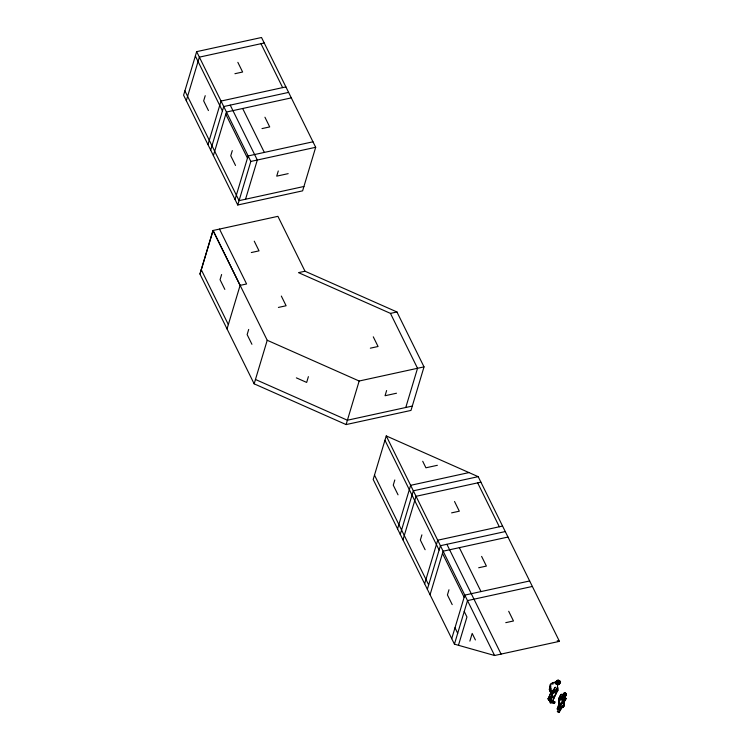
<?xml version="1.0" encoding="UTF-8"?>
<svg xmlns="http://www.w3.org/2000/svg" width="750" height="750" viewBox="0 0 750 750"><rect width="100%" height="100%" fill="white"/><g stroke="black" fill="none" stroke-linecap="round" stroke-linejoin="round"><path stroke-width="1.12" d="M563.672 693.581L562.809 694.387L563.034 695.887L561.853 696.403L561.253 699.984L561.853 696.403L563.362 695.372L563.672 693.581L565.256 692.747L566.409 693.9L565.941 695.719L561.253 699.234L563.878 699.694L564.141 696.188M550.303 702.872L551.775 697.744L551.512 694.144L552.178 693.609L551.906 696.769L549.778 701.334L550.303 702.872L554.653 703.219L552.075 702.347L555.9 693.975L556.378 690.037L552.778 692.381L550.706 692.869L552.178 693.609L551.484 694.809L549.347 689.4L550.359 684.478L552.675 682.772L555.244 682.069L555.478 683.944M559.237 681.084L556.875 680.953L556.491 681.684L556.912 683.194L558.506 683.372L559.837 682.125L559.237 681.084L556.875 680.953L558.506 683.372M557.822 684.881L556.444 684.028L556.388 681.853L559.069 681.197L559.706 681.694L559.528 684.019L557.794 684.591L557.044 689.325L554.316 691.941L552.197 692.475L550.716 691.697L552.994 691.312L555.319 687.178L553.341 690.009L551.906 690.806L550.706 689.334L550.781 685.584L549.347 689.4L550.031 691.05L550.359 684.478L552.928 682.622L556.772 682.837M552.825 684.422L552.928 682.622M560.316 706.331L560.475 704.606L564.412 701.419L566.053 698.578L565.519 698.119L565.641 699.441L562.163 703.678L559.378 704.719L558.666 703.303L559.078 697.913L561.216 694.331L563.362 695.372L561.216 694.331L560.147 695.916L559.866 700.266L558.666 703.303L560.316 706.331L563.25 707.212L564.628 699.966L563.691 704.738L564.169 706.153L560.569 705.853L559.659 706.8M560.475 704.606L558.666 703.303L558.966 698.953L560.147 695.916M555.9 693.975L557.869 690.553L558.103 687.778M555.806 682.05L556.941 683.897L559.556 683.616L560.522 681.938L558.628 680.259L557.062 680.484L555.806 682.05L557.888 680.316M551.775 697.744L552.103 694.294M560.522 681.938L559.556 683.616L557.981 684.113M556.322 682.388L556.444 684.028L556.388 681.853M563.691 704.738L564.628 699.966M560.175 705.337L558 709.331L557.212 708.956L558.956 703.8M558.666 703.303L559.078 697.913M559.172 704.578L558.731 701.025M559.706 681.694L558.6 683.438L556.809 683.306M562.013 706.153L558.9 712.5L559.5 709.669L563.353 705.722L558.9 712.5L557.381 711.544L560.494 705.178M559.659 703.959L558 709.331L558.225 707.306L557.212 708.956L558.909 708.309L558.225 707.306M196.659 51.647L183.591 95.203L237.759 204.994L302.616 190.847L315.684 147.291L261.516 37.5L196.659 51.647L250.828 161.438L237.759 204.994M186.3 100.697L199.369 57.141L264.225 42.994M205.219 95.691L203.663 100.875L208.444 110.559M207.966 144.609L221.034 101.053L285.891 86.906M210.675 150.103L223.744 106.547L288.6 92.4M213.384 155.588L226.453 112.031L291.309 97.884M232.303 150.591L230.747 155.766L235.528 165.459M304.997 271.228L298.509 272.644L390.487 313.387L396.975 311.972L304.997 271.228L277.913 216.337L213.019 230.494L199.95 274.05L254.156 383.831L346.097 424.575L410.991 410.419L424.022 366.872L396.938 311.981M199.987 274.041L213.056 230.484L267.225 340.275L359.166 381.019L424.022 366.872M235.05 199.509L248.119 155.953L312.975 141.797M221.616 274.528L220.059 279.713L224.841 289.397M245.55 199.228L257.316 160.022L230.231 105.131M227.034 328.941L240.103 285.384L213.019 230.494M278.278 170.963L276.722 176.147L288.169 173.644M248.7 329.428L247.144 334.603L251.925 344.297M254.156 383.831L267.225 340.275M308.391 376.65L306.666 382.425L296.363 377.859M346.097 424.575L359.166 381.019M386.616 390.544L385.059 395.728L396.506 393.225M386.25 435.919L373.181 479.475L454.434 644.156L494.587 655.5L559.444 641.353L478.191 476.663L386.25 435.919L494.587 655.5M405.778 407.484L417.534 368.287L390.45 313.387M394.809 479.962L393.263 485.147L398.044 494.831M397.556 528.881L410.625 485.325L468.994 472.584M400.266 534.366L413.334 490.809L478.191 476.663M402.975 539.859L416.044 496.303L480.9 482.156M421.894 534.862L420.347 540.037L425.128 549.722M424.641 583.772L437.709 540.216L502.566 526.069M427.35 589.266L440.419 545.709L505.275 531.562M430.059 594.75L443.128 551.194L507.984 537.047M448.978 589.753L447.431 594.938L452.213 604.622M451.725 638.672L464.794 595.116L529.65 580.969M454.434 644.156L467.503 600.6L532.359 586.453M458.456 645.291L466.95 616.978L464.241 611.494M469.875 641.109L472.181 633.422L475.397 639.947M558.9 712.5L559.369 711.084M550.031 691.05L550.941 688.35M560.569 705.853L558.497 709.078M552.075 702.347L557.681 689.456M562.341 703.416L563.878 699.694L561.825 702.647L562.341 703.416L563.222 703.097L565.641 699.441L563.034 695.887L563.606 694.416L564.741 693.534L566.409 693.9L565.941 695.719L563.606 694.416M559.641 708.45L560.484 706.341M557.55 708.553L558.769 705.806M550.688 693.234L548.062 698.944L548.672 700.172L549.975 699.637L552 695.531M550.584 698.672L551.681 696.337L548.709 697.697L548.062 698.944L549.3 696.797L548.709 697.697M564.712 699.741L565.519 698.119M549.975 699.637L551.944 695.916M561.197 697.922L562.078 696.291M561.084 697.228L559.106 700.809L560.278 699.356M552.9 697.941L554.456 695.316M563.991 694.5L565.256 692.747L564.019 692.878L564.797 695.109M557.447 687.694L554.316 691.941L552.994 691.312M551.681 696.337L548.672 700.172L550.322 693.75L551.484 694.809M553.5 693.628L556.378 690.037M561.253 699.234L563.897 696.872M560.972 707.85L563.353 705.722M559.378 704.719L563.878 699.694L562.163 703.678L559.378 704.719L562.978 701.953M557.438 682.238L559.247 680.766L559.837 682.125M556.491 681.684L557.325 681M551.906 690.806L550.716 691.697L552.778 692.381M559.294 683.719L560.55 682.172L559.884 680.803M551.1 700.697L549.778 701.334L555.244 702.169L552.506 701.138M234.919 73.706L242.625 72.019L237.844 62.334M262.003 128.597L269.709 126.919L264.938 117.225M250.828 161.438L315.684 147.291M303.928 186.487L239.062 200.644L184.894 90.853M251.316 252.544L259.022 250.856L254.25 241.172M240.103 285.384L246.591 283.969L219.506 229.078M278.4 307.434L286.106 305.756L281.334 296.062M370.341 348.178L378.056 346.5L373.275 336.816M412.294 406.069L347.409 420.225L255.459 379.472M437.372 465.3L425.925 467.794L422.709 461.269M451.594 512.869L459.309 511.191L454.528 501.497M478.678 567.759L486.394 566.081L481.613 556.397M505.763 622.659L513.478 620.981L508.697 611.287M558.628 680.259L557.062 680.484L556.069 681.553L555.75 682.753L556.941 683.897M557.381 711.544L559.491 712.059M557.212 640.716L559.444 641.353M558.544 702.028L559.041 702.6M562.519 694.547L563.316 695.503M563.381 703.022L564.047 703.856M564.225 695.869L566.053 698.578M557.044 689.325L557.869 690.553M550.706 692.869L551.512 694.144M563.25 707.212L562.781 706.284L563.981 704.447L564.169 706.153M260.981 43.697L282.647 87.609M477.656 482.859L499.322 526.781M242.662 108.497L264.328 152.409M459.347 547.659L481.013 591.581M446.906 544.294L501.075 654.084M225.797 114.216L247.462 158.128M442.472 553.378L464.147 597.291M195.347 56.006L222.431 110.897M384.947 440.269L439.116 550.059M454.997 627.778L457.706 633.272M374.494 475.116L428.663 584.906M201.263 269.691L228.347 324.591M561.853 696.403L562.519 697.837M562.809 694.387L563.034 695.887"/></g></svg>
